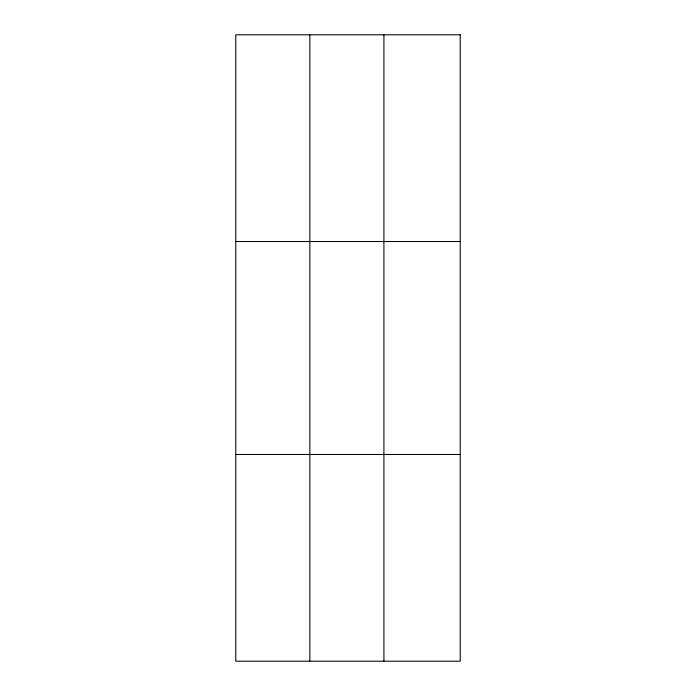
<?xml version="1.0" encoding="UTF-8"?>
<svg xmlns="http://www.w3.org/2000/svg" width="696" height="696" viewBox="0 0 696 696"><rect width="100%" height="100%" fill="white"/><g stroke="black" fill="none" stroke-linecap="round" stroke-linejoin="round"><path stroke-width="1.04" d="M309.842 34.8L309.842 661.2M383.914 34.8L383.914 661.2M235.779 241.512L460.221 241.512M235.779 454.488L460.221 454.488M460.221 34.8L460.221 661.2L235.779 661.2L235.779 34.8L460.221 34.8"/></g></svg>
